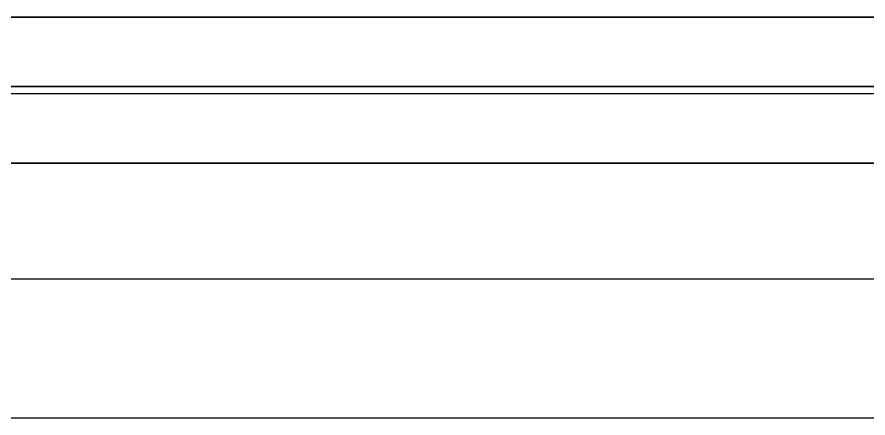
# Model space of a CAD drawing. Header units: millimetres. Extents: x 8 to 412, y 8 to 289.
# Drawn here: x 111.32 to 154.49, y 69.88 to 90.24 of the extents above; entities that cross this region are included whole.
import ezdxf

# ---------------------------------------------------------------- set-up
doc = ezdxf.new("R2010")
doc.units = ezdxf.units.MM
doc.layers.add('HIDDEN', color=8, linetype='Continuous')
doc.layers.add('OUTLINE', color=7, linetype='Continuous')

msp = doc.modelspace()

# ---------------------------------------------------------------- linework, layer by layer
at = {"layer": 'HIDDEN'}
for points in [[(81.676, 90.235), (193.441, 90.235)], [(81.676, 90.235), (193.441, 90.235)], [(193.441, 90.235), (81.676, 90.235)], [(68.735, 86.353), (188.735, 86.353)], [(81.676, 86.706), (193.441, 86.706)], [(81.676, 86.706), (193.441, 86.706)], [(193.441, 86.706), (81.676, 86.706)], [(193.441, 86.706), (81.676, 86.706)], [(81.676, 86.353), (188.735, 86.353)], [(75.794, 82.824), (198.147, 82.824)], [(75.794, 82.824), (198.147, 82.824)], [(75.794, 82.824), (198.147, 82.824)], [(81.676, 82.824), (193.441, 82.824)], [(81.676, 82.824), (193.441, 82.824)], [(193.441, 82.824), (81.676, 82.824)], [(28.735, 76.941), (252.265, 76.941)], [(68.735, 76.941), (188.735, 76.941)], [(68.735, 76.941), (188.735, 76.941)], [(75.794, 76.941), (198.147, 76.941)], [(75.794, 76.941), (198.147, 76.941)], [(75.794, 76.941), (198.147, 76.941)], [(75.794, 76.941), (198.147, 76.941)], [(28.735, 69.882), (252.265, 69.882)]]:
    msp.add_lwpolyline(points, dxfattribs=at)
at = {"layer": 'OUTLINE'}
for points in [[(193.441, 90.235), (81.676, 90.235)], [(75.794, 82.824), (198.147, 82.824)], [(193.441, 82.824), (81.676, 82.824)], [(28.735, 76.941), (252.265, 76.941)], [(42.853, 69.882), (235.794, 69.882)]]:
    msp.add_lwpolyline(points, dxfattribs=at)

doc.saveas('drawing.dxf')
